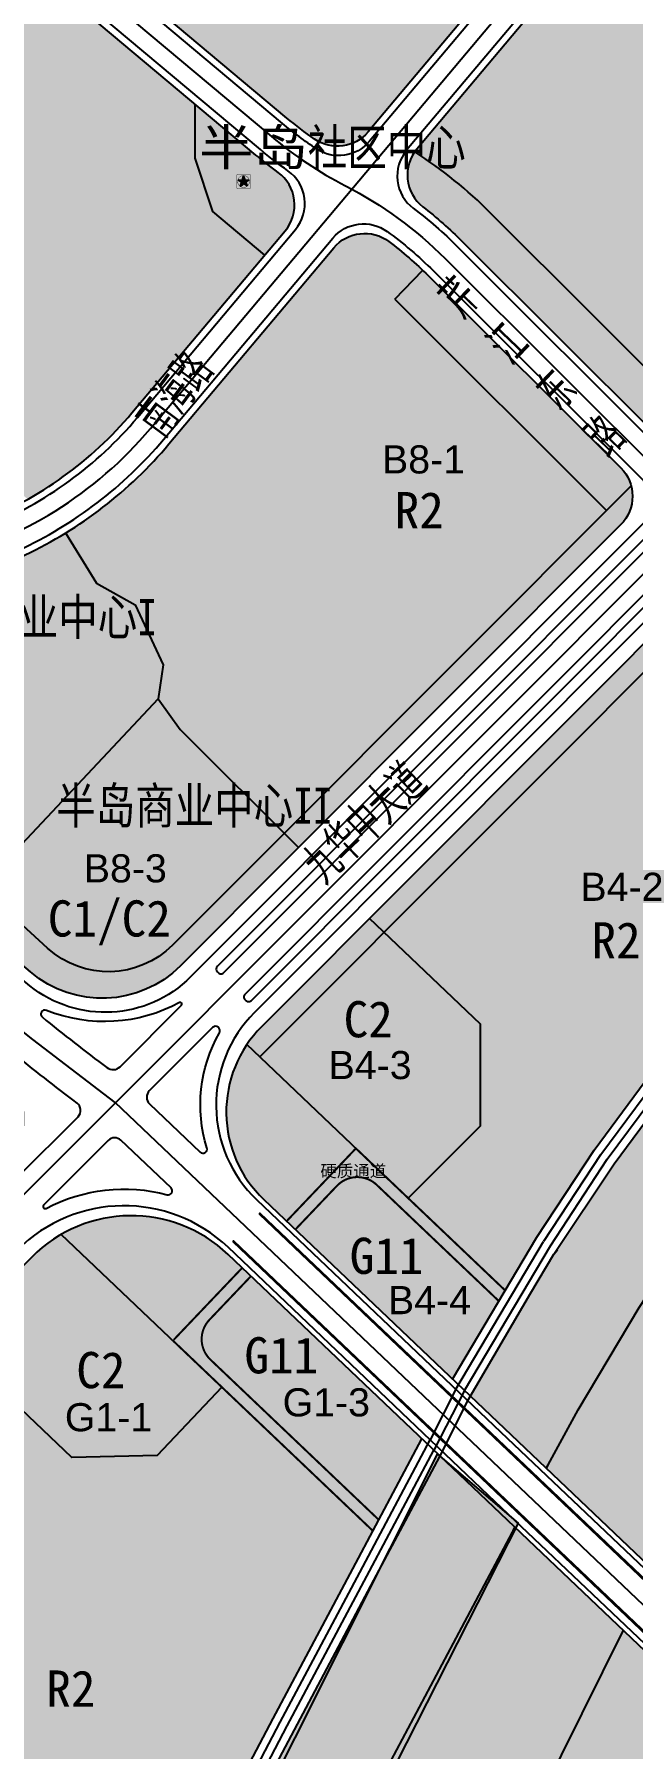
# Model space of a CAD drawing. Extents: x 2442 to 11417, y 1140 to 9206.
# Drawn here: x 8068 to 8365, y 4523 to 5376 of the extents above; entities that cross this region are included whole.
import ezdxf

# ---------------------------------------------------------------- set-up
doc = ezdxf.new("R2010")
doc.units = 0
doc.header["$LTSCALE"] = 1000
doc.header["$MEASUREMENT"] = 0
for name, pattern in [('ACAD_ISO02W100', [15, 12, -3]), ('CENTER', [50.800000000000004, 31.75, -6.35, 6.35, -6.35]), ('CENTER2', [28.575000000000003, 19.05, -3.175, 3.175, -3.175]), ('DASH', [0.35, 0.25, -0.1])]:
    doc.linetypes.add(name, pattern=pattern)
for name, color, linetype in [('0-保留内容', 80, 'Continuous'), ('01-R2-R2二类居住', 2, 'Continuous'), ('02-C2-商业金融业', 10, 'Continuous'), ('02-C62-高校，中专', 30, 'Continuous'), ('08-G11-公园', 3, 'Continuous'), ('08-G12-街头绿地', 80, 'Continuous'), ('11-E1-水域', 130, 'Continuous'), ('14-z地块编号', 217, 'Continuous'), ('a-dlcenter', 1, 'CENTER'), ('road-name', 2, 'Continuous'), ('基层360', 220, 'Continuous'), ('用地名称', 7, 'Continuous'), ('用地性质代码', 7, 'Continuous'), ('用地线', 5, 'Continuous'), ('蓝线', 5, 'Continuous'), ('道路', 7, 'Continuous'), ('道路红线', 12, 'Continuous'), ('道路绿化', 84, 'Continuous')]:
    doc.layers.add(name, color=color, linetype=linetype)
doc.styles.add('HZ', font='', dxfattribs={"width": 0.8})
doc.styles.get("Standard").update_dxf_attribs({"font": 'gbenor.shx', "bigfont": 'gbcbig.shx'})
doc.styles.add('xtx', font='')
doc.styles.get('HZ').set_extended_font_data('SimSun')
doc.styles.get('xtx').set_extended_font_data('SimSun')

# ---------------------------------------------------------------- blocks, each defined once
blk = doc.blocks.new('A$C29EE2744')
at = {"layer": '基层360'}
blk.add_hatch(color=6, dxfattribs=at).paths.add_polyline_path([(0.1244244240289585, -1.012749159396046), (1.582428980508822, -1.940010483995431), (1.006172584609132, -0.3753947184089359), (2.432871077565479, 0.6558664285909597), (0.6247327341763333, 0.6602671978395644), (-0.03829507109988173, 2.460479332446701), (-0.6270691832695126, 0.6633139171969358), (-2.518216268036511, 0.6679167191829745), (-0.9519091588379784, -0.3282228323299226), (-1.579725708340292, -2.244560806699448)])
blk.add_hatch(color=6, dxfattribs=at).paths.add_polyline_path([(0.1244244240289585, -1.012749159396046), (1.582428980508822, -1.940010483995431), (1.006172584609132, -0.3753947184089359), (2.432871077565479, 0.6558664285909597), (0.6247327341763333, 0.6602671978395644), (-0.03829507109988173, 2.460479332446701), (-0.6270691832695126, 0.6633139171969358), (-2.518216268036511, 0.6679167191829745), (-0.9519091588379784, -0.3282228323299226), (-1.579725708340292, -2.244560806699448)])
at = {"layer": '基层360', "color": 6, "const_width": 0.2}
blk.add_lwpolyline([(2.964210948098454, 3.557278931453473), (-3.039993972161782, 3.557278931453473, 0.4142135623731019), (-3.316917049109933, 3.280355854272491), (-3.316917049109933, -3.246373871028775, 0.414213562373095), (-3.039993972161782, -3.523296948209756), (2.964210948098454, -3.523296948209756, 0.414213562373095), (3.241134025046605, -3.246373871028775), (3.241134025046605, 3.280355854272491, 0.414213562373095)], format="xyb", close=True, dxfattribs=at)
blk.add_lwpolyline([(2.500019432983364, -1.488749143354946, 2683.920581125971), (2.497773102025505, -1.492530464813465)], format="xyb", dxfattribs=at)
at = {"layer": '基层360', "color": 6}
blk.add_lwpolyline([(0.624732734059918, 0.6602671978395644), (2.43287107779831, 0.6558664285909597), (1.006172584492716, -0.3753947184089359), (1.582428980508822, -1.940010483995431), (0.1244244240289585, -1.012749159396046), (-1.579725708340292, -2.244560806699448), (-0.9519091588379784, -0.3282228323299226), (-2.518216268036511, 0.6679167191829745), (-0.6270691831530972, 0.6633139171969358), (-0.03829507098346641, 2.460479332446701)], close=True, dxfattribs=at)
blk.add_lwpolyline([(0.624732734059918, 0.6602671978395644), (2.43287107779831, 0.6558664285909597), (1.006172584492716, -0.3753947184089359), (1.582428980508822, -1.940010483995431), (0.1244244240289585, -1.012749159396046), (-1.579725708340292, -2.244560806699448), (-0.9519091588379784, -0.3282228323299226), (-2.518216268036511, 0.6679167191829745), (-0.6270691831530972, 0.6633139171969358), (-0.03829507098346641, 2.460479332446701)], close=True, dxfattribs=at)

msp = doc.modelspace()

# ---------------------------------------------------------------- hatches: boundary and pattern name
at = {"layer": '01-R2-R2二类居住', "linetype": 'Continuous'}
for points in [[(8481.279206328436, 5268.693177081277), (8550.843476074293, 5338.390236943971, 0.08306042927171557), (8547.998938819066, 5342.440663024323), (8460.425499517383, 5431.320331366187, -0.0317159910453263), (8434.928870304473, 5460.710160919658, 0.3253700384128583), (8415.759991579649, 5466.440610869984, 0.1340829448365342), (8334.303852053776, 5410.087014034927), (8257.840500477101, 5319.122136592428, 0.02020544423598139), (8256.851635438628, 5317.844295586135, -0.05239081125889403), (8294.560062182618, 5287.365992399843), (8397.434067430935, 5184.687987545271)], [(7967.45044665461, 5225.194176549542), (7980.274392858343, 5200.392733432543), (7981.533994174316, 5183.606385975241), (8003.157042825361, 5159.476012606213), (8037.620390351827, 5150.859882857186), (8056.934182890675, 5151.48937154734), (8064.312668429691, 5144.941894167737, 0.09029946843884344), (8116.188361816367, 5187.90397603817), (8182.123256946081, 5266.343640674682), (8156.234317601699, 5288.105392316551), (8147.526704184924, 5314.630992134401), (8147.526704184924, 5341.653067316652), (8061.839244439077, 5413.547495117974, 0.2723475840092465), (7953.820247085007, 5431.67785554859), (7947.742715638486, 5429.351992155051), (7951.978014780016, 5418.285063723414), (7920.057247318435, 5397.342240811845), (7897.251390675098, 5378.029451891181), (7858.228151574291, 5362.305299447065), (7852.916086613081, 5345.355890658408), (7864.032308217901, 5317.969644945732), (7924.846524145072, 5269.759413929682)], [(8352.22240591548, 5139.390022215554), (8246.96259891773, 5244.449283277851), (8260.781031234032, 5258.861067948886, 0.02937026509530376), (8243.983673080456, 5273.172569149646, 0.3990450662889465), (8216.61907645211, 5270.082934057888), (8134.560020252336, 5172.461108224446, -0.08048904854051232), (8083.182921447089, 5128.196919318155), (8098.483343930565, 5103.271082138463), (8117.745836327659, 5092.373141753415), (8131.729110566012, 5062.53594763663), (8129.185011132883, 5045.644139379297), (8140.088310584471, 5030.387021959558), (8191.856233667814, 4978.717729558301)], [(8289.534525634286, 4833.230107784143), (8253.611855087816, 4797.238865029039), (8301.798801398585, 4751.381072388456), (8317.556618728562, 4777.879796736755), (8346.065591463728, 4821.204376589875), (8396.85990408453, 4889.816574660123), (8441.481831275385, 4942.827525739128), (8486.01237390929, 4990.274807944719), (8502.12008796462, 5005.712333369311, 0.005548970345143118), (8502.27861569575, 5005.867676987592), (8462.896038404198, 5045.175220740427), (8409.891025918387, 5098.079245583223), (8241.569101348485, 4929.436013987894), (8289.527152552717, 4883.796052630169)], [(8086.232290725997, 4668.230707576849), (8032.175938236132, 4719.674204066531), (7990.649725055933, 4678.081573933267, -0.05438310893699825), (7900.254382730202, 4605.327252065233, 0.05801094437210886), (7901.734071940943, 4603.549924493217), (8016.121418219331, 4494.691579900981), (8105.12628820358, 4409.988829794755, 0.4999592970326489), (8120.904003856126, 4412.641880868922), (8129.466180363042, 4429.210542009347), (8159.834077562334, 4487.975548210049), (8186.347924927215, 4538.47728588409), (8225.958767456545, 4612.950780972029), (8235.98211868135, 4631.795974624547), (8160.937590766055, 4703.213166694697), (8128.64569189519, 4669.281136660918)]]:
    msp.add_hatch(color=256, dxfattribs=at).paths.add_polyline_path(points)
at = {"layer": '01-R2-R2二类居住'}
for points in [[(8177.860016790443, 5316.202480269715), (8147.526704184925, 5341.653067316651), (8147.526704184925, 5314.630992134406), (8156.234317601698, 5288.105392316551), (8182.123256946081, 5266.343640674683), (8192.382375930218, 5278.548435283041, 0.4339835592551433), (8188.887469228266, 5307.554725023741, -0.01653029844301424)], [(8376.227616124583, 5177.596695491526, 0.1316524975874215), (8385.19830261228, 5172.428866071746), (8397.434067430933, 5184.68798754527), (8294.560062182618, 5287.365992399843, 0.05239081125889619), (8256.851635438627, 5317.844295586136, 0.4016405921259854), (8260.867248025641, 5290.46926870157, -0.03079428116796526), (8280.431417959044, 5273.210378234302)], [(8352.222405915481, 5139.390022215553), (8364.458170734133, 5151.649143689076, 0.1316524975874362), (8359.273243056292, 5160.609958492881), (8263.477044890755, 5256.223641235653, 0.005015471082730528), (8260.781031234032, 5258.861067948886), (8246.962598917731, 5244.449283277849)]]:
    msp.add_hatch(color=31, dxfattribs=at).paths.add_polyline_path(points)
at = {"layer": '02-C2-商业金融业'}
for points in [[(8041.082562038921, 4951.938030647664), (8129.185011132881, 5045.644139379295), (8131.729110566012, 5062.535947636631), (8117.745836327659, 5092.373141753418), (8098.483343930567, 5103.271082138463), (8083.182921447089, 5128.196919318155, -0.02709309651699126), (8062.995360985537, 5117.263645668057, -0.05009855092543355), (8023.073430817627, 5103.048603320866, 0.06848726248608017), (7975.443957969109, 5084.095408757911), (7946.900568553443, 5067.923364740475, 0.1009875939763523), (7940.871064066629, 5062.669393668754, 0.0403425686649419)], [(8041.08256203892, 4951.938030647665), (8074.181245453978, 4921.702453490265, 0.4013197609668549), (8136.381731208374, 4923.137332712417), (8186.109346838359, 4972.959872588912), (8191.856233667814, 4978.7177295583), (8140.088310584472, 5030.387021959553), (8129.185011132884, 5045.644139379297)], [(8253.611855087818, 4797.23886502904), (8289.534525634286, 4833.230107784144), (8289.527152552717, 4883.79605263017), (8241.569101348483, 4929.436013987894), (8179.766197263857, 4867.515135329692)], [(8024.929886352413, 4726.57001237535), (8032.17593823613, 4719.674204066531), (8086.232290725993, 4668.230707576849), (8128.645691895193, 4669.281136660919), (8160.937590766053, 4703.213166694695), (8081.018456665395, 4779.269347054562, 0.06654531219113971), (8066.287828433516, 4767.994102357401)]]:
    msp.add_hatch(color=256, dxfattribs=at).paths.add_polyline_path(points)
at = {"layer": '02-C62-高校，中专', "linetype": 'Continuous'}
h = msp.add_hatch(color=256, dxfattribs=at)
edge = h.paths.add_edge_path()
edge.add_line((8145.754931797828, 5522.910164628844), (8210.264741653096, 5508.005660709106))
edge.add_line((8210.264741653096, 5508.005660709106), (8323.33713002183, 5433.882487371335))
edge.add_line((8323.33713002183, 5433.882487371335), (8233.691516908395, 5327.691990579166))
edge.add_arc((8218.373474770779, 5340.623423434326), 20.04655508104391, 235.3781372679995, 319.82907009980624, ccw=False)
edge.add_line((8206.983868272066, 5324.126719690189), (8193.286178026128, 5334.588168984871))
edge.add_line((8193.286178026128, 5334.588168984871), (8106.017777662804, 5407.809054839899))
edge.add_arc((8115.659128435083, 5419.300110286896), 15.00000000000292, 141.8153392628509, 230.0023104724984, ccw=False)
edge.add_arc((7938.992836543337, 5558.246203624081), 209.7598619514711, 321.815339262851, 350.3017374829627)
at = {"layer": '08-G11-公园'}
for points in [[(8487.398656570427, 4901.079216557847), (8530.098911555759, 4946.576327724803), (8576.184825130107, 4990.744759078645), (8638.914535794767, 5043.892599688035), (8699.109006543678, 5088.430199252931), (8815.58754188022, 5199.389315781038), (8852.766654072417, 5240.42233221674, -0.02092891548248377), (8808.27881537667, 5265.788755183263), (8779.76933770765, 5234.324048341448), (8666.871672635894, 5126.776119976341), (8607.850360153554, 5083.106534573742), (8542.69446241981, 5027.903103363527), (8494.546717637362, 4981.758626769062), (8450.01617500344, 4934.311344563444), (8405.394247812614, 4881.300393484472), (8354.599935191816, 4812.688195414226), (8326.09096245666, 4769.36361556111), (8314.641776114753, 4750.110388637156), (8284.543907215204, 4698.779028816294), (8322.322477415239, 4662.826515301165), (8338.236198458524, 4691.962756176192), (8368.48477160912, 4742.829483785875), (8395.6084190249, 4784.048809339607), (8444.651668066645, 4850.295696907151)], [(8107.234700791156, 4360.051874937311, -0.1513490439994782), (7965.850451923223, 4234.8806022393), (7852.684569947375, 4183.732415761682, 0.2220978372976876), (7842.760309313448, 4172.167549018635, 0.0677797711835767), (7999.872510664643, 4030.046540188453), (8071.393320179463, 4177.004523476745), (8138.197463124636, 4312.099898855877), (8182.579079832381, 4397.98273104248), (8212.87258552862, 4456.603782029466), (8239.248703322573, 4506.843181968424), (8278.796501841767, 4581.198146182483), (8306.650166944833, 4633.566630637113), (8285.871349945988, 4653.341087293991), (8269.38047243558, 4669.034865365265), (8236.553396477218, 4607.315726765166), (8196.957684510355, 4532.870679087133), (8170.47689224253, 4482.431902469461), (8140.126844729071, 4423.701437247693)], [(8168.527865332078, 4173.872397705731), (8127.479980468757, 4084.439941406334), (8078.036066037568, 3982.879707895996), (8381.50212524208, 3817.146794430832, 0.07177816890489308), (8645.162176063024, 3718.938822818212), (8703.305102656368, 3706.348498497608), (8737.059570312498, 3763.800048828132), (8762.1201171875, 3825.810058593749), (8793.009765625, 3977.320068359388), (8801.0498046875, 4088.560107421887), (8845.57627072116, 4342.069527782277), (8740.935419763644, 4364.751322020205, -0.13754865139846), (8398.94828626082, 4545.729812976756), (8360.529946310799, 4582.291172471534), (8329.717706703741, 4520.141618003118), (8275.282160436347, 4403.202771224242), (8219.396612630742, 4283.148896506971)]]:
    msp.add_hatch(color=256, dxfattribs=at).paths.add_polyline_path(points)
at = {"layer": '08-G12-街头绿地'}
h = msp.add_hatch(color=256, dxfattribs=at)
h.paths.add_polyline_path([(8210.264741653102, 5508.005660709103), (8145.754931797834, 5522.91016462884, -0.1253924517308516), (8103.876790748726, 5428.583241151238, 0.4052264232188655), (8106.017777662809, 5407.809054839896), (8193.286178026134, 5334.588168984867, 0.02293183905540193), (8206.983868272075, 5324.126719690186, 0.387338661817995), (8233.691516908379, 5327.691990579136), (8315.932193617806, 5425.529881848644, -0.01316548534355476), (8323.337130021835, 5433.882487371331)])
h.paths.add_polyline_path([(7729.924785725188, 5548.253012078431, 0.4152484673461211), (7718.438794798384, 5560.786537248382), (7715.438645403538, 5560.912071074662), (7714.812711031549, 5545.95280040211, 0.05038429607198619), (7724.746473157487, 5377.393699060174, 0.338793017601825), (7736.758236873009, 5398.532048559244, -0.04551129167348218)])
h.paths.add_polyline_path([(8143.565803201026, 5299.819674412924), (8290.805803201027, 5299.819674412924), (8290.805803201027, 5334.419674412924), (8143.565803201026, 5334.419674412924)], flags=9)
h.paths.add_polyline_path([(8165.872106307952, 5407.097251248501), (8214.184521041921, 5407.097251248501), (8214.184521041921, 5435.947183035677), (8165.872106307952, 5435.947183035677)], flags=24)
h.paths.add_polyline_path([(8165.292469681174, 5381.771453202004), (8212.692469681175, 5381.771453202004), (8212.692469681175, 5416.371453202004), (8165.292469681174, 5416.371453202004)], flags=24)
h.paths.add_polyline_path([(8142.874056147216, 5430.701617745177), (8233.794056147215, 5430.701617745177), (8233.794056147215, 5465.301617745177), (8142.874056147216, 5465.301617745177)], flags=24)
for points in [[(8359.300212998247, 5132.325700103763, 0.2679491924311087), (8364.458170734133, 5151.649143689076), (8191.856233667814, 4978.7177295583), (8198.934040750582, 4971.653407446509)], [(8409.891025918385, 5098.079245583223), (8462.896038404198, 5045.175220740427), (8502.27861569575, 5005.867676987592, 0.4142135623731518), (8502.26513072477, 5020.009806182151), (8469.960360515988, 5052.253027823194), (8416.95534803007, 5105.1570526661, 0.4142135623799704), (8402.813218835347, 5105.143567694957), (8234.323076163206, 4936.331796888765), (8241.569101348485, 4929.436013987895)], [(8074.18124545397, 4921.702453490271), (8041.082562038921, 4951.938030647665), (8030.807753725065, 4941.009704421137, 0.01241948219695807), (8065.681242129507, 4909.816601533794, 0.3911059068922745), (8140.247304411769, 4912.854644939622), (8193.187153921126, 4965.895550477121), (8198.93404075058, 4971.653407446508), (8191.856233667814, 4978.7177295583), (8186.109346838359, 4972.959872588912), (8136.381731208374, 4923.137332712417, -0.4013197609669185)], [(8180.595805353149, 4882.501966952196, 0.04785045262279058), (8173.312904593639, 4873.656503060515), (8179.766197263856, 4867.515135329691), (8241.569101348483, 4929.436013987893), (8234.323076163204, 4936.331796888763)], [(8173.312904593639, 4873.656503060515, 0.3659773818630287), (8181.699675765606, 4796.65220402917), (8275.587121419823, 4707.302881359949), (8301.798801398585, 4751.381072388457)], [(8235.982118681348, 4631.795974624546), (8260.356394211314, 4677.622757723332), (8164.081639574079, 4769.243996932066, 0.3316792665682776), (8081.018456665395, 4779.269347054562)]]:
    msp.add_hatch(color=256, dxfattribs=at).paths.add_polyline_path(points)
at = {"layer": '11-E1-水域'}
for points in [[(8653.239018662809, 4944.727007288811), (8738.772460937504, 5010.408203125003), (8823.631728128092, 5066.77029136075), (8852.85186123848, 5072.157011985779), (8919.775240940484, 5118.108146207348), (8977.793696103508, 5157.944954097139), (9011.820187459316, 5184.516870426699, -0.06922066802713911), (8852.725678843643, 5240.461326858234), (8815.546566651436, 5199.428310422514), (8699.068031314911, 5088.469193894432), (8638.873560566, 5043.931594329533), (8576.143849901353, 4990.783753720157), (8530.057936326957, 4946.615322366274), (8487.357681341666, 4901.118211199357), (8444.610692837896, 4850.334691548661), (8395.567443796132, 4784.087803981093), (8368.443796380343, 4742.868478427357), (8338.195223229754, 4692.001750817682), (8322.28150218646, 4662.865509942655), (8375.41005619653, 4612.304966068906), (8379.94138856717, 4621.444849815586), (8437.773885091163, 4694.84380086266), (8494.2177734375, 4768.5361328125), (8552.778994813756, 4844.992824431011), (8601.820800781246, 4897.566650390624)], [(8275.282160436347, 4403.202771224242), (8329.717706703765, 4520.14161800313), (8360.529946310806, 4582.291172471527), (8306.654209446975, 4633.562783532469), (8305.732668469718, 4631.841615115833), (8278.796501841767, 4581.198146182483), (8239.24870332269, 4506.843181968743), (8212.872585528772, 4456.60378202967), (8182.579079832381, 4397.98273104248), (8138.197463124691, 4312.099898855918), (8071.393320179303, 4177.004523476715), (7999.872510664643, 4030.046540188453, 0.02503501053526192), (8066.850335236632, 3988.988607717398), (8078.036066037567, 3982.879707895995), (8127.479980468733, 4084.439941406242), (8168.527865331918, 4173.872397705537), (8219.396612630742, 4283.148896506971)]]:
    msp.add_hatch(color=256, dxfattribs=at).paths.add_polyline_path(points)
at = {"layer": '基层360'}
msp.add_hatch(color=3, dxfattribs=at).paths.add_polyline_path([(7961.468262172355, 4058.87364675718), (8268.195255924635, 4669.904248157913), (8308.203124674932, 4635.640853219113), (8000.010096832557, 4029.519717211311)])

# ---------------------------------------------------------------- linework, layer by layer
at = {"layer": '0-保留内容', "color": 84, "linetype": 'ACAD_ISO02W100', "ltscale": 3, "const_width": 1}
for points in [[(8193.09117585883, 4785.811320986462), (8227.5603192631, 4822.031179530852)], [(8227.560319263102, 4822.031179530853), (8301.798801398587, 4751.381072388458)], [(8197.437558884158, 4781.675023777951), (8218.11904492672, 4803.406938904584)], [(8298.653399801136, 4746.091689465038), (8237.911965472345, 4803.897139143816)], [(8136.888517802657, 4726.754085338386), (8171.030924080097, 4762.630611518053)], [(8154.695821062859, 4736.762399182904), (8175.377307105425, 4758.494314309541)], [(8235.982118681348, 4631.795974624547), (8136.561780675826, 4726.410752973661)], [(8238.907031744942, 4637.2951885964), (8155.186021302092, 4716.969478637279)]]:
    msp.add_lwpolyline(points, dxfattribs=at)
for points in [[(8237.911965472345, 4803.897139143817, 0.4142135623731027), (8218.11904492672, 4803.406938904584)], [(8154.695821062859, 4736.762399182904, 0.4142135623730788), (8155.186021302092, 4716.969478637279)]]:
    msp.add_lwpolyline(points, format="xyb", dxfattribs=at)
at = {"layer": 'a-dlcenter', "color": 5, "linetype": 'CENTER2', "flags": 128}
for points in [[(9187.2613529256, 4284.380285260916), (8744.172058941054, 4380.42365745469, -0.1374923759303288), (8409.971430195523, 4557.326268705468), (8107.761632776447, 4844.928049624389), (8066.916448434341, 4876.285102806612, -0.2434994972775193), (7754.695698531591, 5542.319801711998), (7760.476942365107, 5680.486507074251), (7771.761942365107, 5938.138000000003), (7798.216666422302, 6582.036076854334), (7812.831443208008, 6931.185443250371), (7825.282366876455, 7228.623865337679, 0.07056138934513205), (7803.076901042822, 7452.201657299328), (7729.887132158471, 7752.033828823052), (7694.203392843588, 7798.252838069543, 0.01292804160113708), (7628.914862905108, 7878.442774080836), (7520.358, 8004.951)], [(8845.444933393388, 5651.640400201927), (8806.49530085266, 5585.616168107528, -0.03756071365021413), (8789.353256379743, 5560.988447457677), (8662.505842149063, 5405.135407251634, -0.02033206952209101), (8607.40320404547, 5345.237212673085), (8107.904981460522, 4844.78550595648), (7982.52166422381, 4719.201650616767), (7965.874877135902, 4702.811307646408, -0.09562255715035285), (7809.003508075501, 4596.480332384726), (7638.890942362764, 4523.519999998997), (7274.539926004255, 4367.342825299895), (7219.737704539844, 4343.820011839949), (7196.765191293905, 4334.008365603758)]]:
    msp.add_lwpolyline(points, format="xyb", dxfattribs=at)
at = {"layer": 'a-dlcenter', "linetype": 'CENTER2', "flags": 128}
for points in [[(7897.530893030383, 5053.743838892929), (7969.52851129925, 5094.536073999936, -0.06848726248607663), (8020.198163265754, 5114.699046939249, 0.1587734256694416), (8125.374191034348, 5180.182542131309), (8325.118022835792, 5417.808447941786, -0.1582220406234734), (8429.876398021765, 5483.188391916886, 0.1363966696122466), (8513.772024909187, 5530.694052085171), (8527.446645744205, 5544.394776184192)], [(7768.624027765729, 5373.652238011468), (7949.531216885702, 5442.885184398476, -0.2723475840092645), (8069.552325056897, 5422.740339475571), (8185.573097408262, 5325.395324627313, 0.05546311831506005), (8222.39611511385, 5300.885132666779, -0.07714717373854085), (8271.954231424897, 5264.717009734981), (8399.596994332462, 5137.317437823312)], [(7821.692175625201, 4174.114208983432), (7964.356804259123, 4238.595101119149, 0.1511024724421045), (8103.744499740913, 4362.01083896147), (8136.573289940395, 4425.537805501578), (8166.929287349088, 4484.279784382948), (8193.421097982695, 4534.739548019554), (8233.021853470327, 4609.194078167454), (8266.372446360829, 4671.897496151283)]]:
    msp.add_lwpolyline(points, format="xyb", dxfattribs=at)
msp.add_lwpolyline([(8281.530995130892, 4701.646309425178), (8324.339628192944, 4773.6343356527), (8352.626948877009, 4816.622074817919), (8403.141091325195, 4884.855823207776), (8447.463028326065, 4937.510385258196), (8491.700724936256, 4984.645640097661), (8539.51857672536, 5030.47394945358), (8604.286284528036, 5085.348486167667), (8663.49530233304, 5129.156953836236), (8717.31676810747, 5180.428050912819)], dxfattribs=at)
at = {"layer": 'a-dlcenter', "linetype": 'DASH', "ltscale": 50, "flags": 128}
msp.add_lwpolyline([(8281.530995130892, 4701.646309425178), (8266.372446360829, 4671.897496151283)], dxfattribs=at)
msp.add_lwpolyline([(8281.530995130892, 4701.646309425178), (8266.372446360829, 4671.897496151283)], dxfattribs=at)
at = {"layer": '基层360', "color": 3, "flags": 128}
msp.add_lwpolyline([(7961.468262172355, 4058.87364675718), (8268.195255924635, 4669.904248157913), (8308.203124674932, 4635.640853219113), (8000.010096832557, 4029.519717211311)], close=True, dxfattribs=at)
at = {"layer": '用地线'}
for p, q in [((8301.798801398585, 4751.381072388456), (8173.312904593639, 4873.656503060515)), ((8235.982118681348, 4631.795974624545), (8081.018456665395, 4779.269347054562))]:
    msp.add_line(p, q, dxfattribs=at)
at = {"layer": '用地线', "flags": 128}
for points in [[(8147.526704184924, 5341.653067316651), (8147.526704184924, 5314.630992134407), (8156.234317601699, 5288.105392316552), (8182.123256946081, 5266.343640674682)], [(8246.96259891773, 5244.44928327785), (8260.781031234032, 5258.861067948886)], [(8246.96259891773, 5244.44928327785), (8352.22240591548, 5139.390022215553)], [(8083.182921447089, 5128.196919318155), (8098.483343930567, 5103.271082138464), (8117.745836327659, 5092.373141753415), (8131.729110566012, 5062.535947636629), (8129.185011132884, 5045.644139379297), (8140.08831058447, 5030.387021959552), (8198.93404075058, 4971.653407446508)], [(8179.766197263857, 4867.515135329692), (8409.891025918387, 5098.079245583223), (8462.896038404198, 5045.175220740427)], [(8129.185011132884, 5045.644139379297), (8030.807753725064, 4941.009704421136)], [(8253.611855087816, 4797.238865029039), (8289.534525634286, 4833.230107784144), (8289.527152552717, 4883.796052630168), (8234.323076163166, 4936.331796888801)], [(8160.937590766053, 4703.213166694695), (8128.645691895193, 4669.281136660919), (8086.232290725995, 4668.230707576849), (8024.929886352411, 4726.57001237535)]]:
    msp.add_lwpolyline(points, dxfattribs=at)
for points in [[(8397.434067430933, 5184.687987545271), (8294.560062182618, 5287.365992399843, 0.05239081125889618), (8256.851635438627, 5317.844295586136)], [(8364.458170734133, 5151.649143689076), (8186.109346838359, 4972.959872588912), (8136.381731208374, 4923.137332712417, -0.4013197609668549), (8074.181245453978, 4921.702453490265), (8041.082562038921, 4951.938030647664)]]:
    msp.add_lwpolyline(points, format="xyb", dxfattribs=at)
at = {"layer": '蓝线', "linetype": 'Continuous', "ltscale": 0.3}
for points in [[(8322.281502180133, 4662.865509931072), (8338.19522322974, 4692.001750817682), (8368.443796380336, 4742.868478427359), (8395.567443796132, 4784.087803981108), (8444.610692837894, 4850.334691548662), (8487.357681341662, 4901.118211199353), (8530.057936326968, 4946.615322366278), (8576.143849901357, 4990.783753720159), (8638.873560566, 5043.931594329532), (8699.068031314906, 5088.469193894428), (8815.546566651428, 5199.428310422508), (8852.725678843644, 5240.461326858237)], [(8322.322477408907, 4662.826515289578), (8323.55663304564, 4665.13155625439)], [(8322.322477408907, 4662.826515289578), (8323.55663304564, 4665.13155625439)], [(8306.656622417348, 4633.578767758413), (8278.796501841767, 4581.198146182483), (8239.248703322573, 4506.843181968477), (8212.872585528763, 4456.603782029594), (8182.579079832381, 4397.98273104248), (8138.197463124658, 4312.099898855879), (8071.393320179339, 4177.004523476621), (7999.872510664643, 4030.046540188453)], [(8306.656622417348, 4633.578767758413), (8278.796501841767, 4581.198146182483), (8239.248703322573, 4506.843181968477), (8212.872585528763, 4456.603782029594), (8182.579079832381, 4397.98273104248), (8138.197463124658, 4312.099898855879), (8071.393320179339, 4177.004523476621), (7999.872510664643, 4030.046540188453)], [(8305.723945903195, 4631.825323918252), (8306.654209446975, 4633.562783532468)], [(8305.723945903195, 4631.825323918252), (8306.654209446975, 4633.562783532468)], [(8360.529946310799, 4582.291172471534), (8329.717706703746, 4520.141618003148), (8275.282160436347, 4403.202771224242), (8219.396612630742, 4283.148896506971), (8168.527865332158, 4173.872397705884), (8127.47998046875, 4084.43994140625), (8078.036066037569, 3982.879707895996)]]:
    msp.add_lwpolyline(points, dxfattribs=at)
at = {"layer": '道路'}
for p, q in [((8397.50486352316, 5110.441809278721), (8177.011976680878, 4889.528027097119)), ((8349.417107988469, 4818.984198743171), (8400.071335522975, 4887.407171973235)), ((8355.978465401768, 4814.401896971235), (8406.352522763635, 4882.446420520883)), ((8321.01896127886, 4775.828039234008), (8349.417107988469, 4818.984198743171)), ((8321.01896127886, 4775.828039234008), (8349.417107988469, 4818.984198743171)), ((8326.049987227878, 4769.402610202599), (8355.978465401768, 4814.401896971235)), ((8326.049987227878, 4769.402610202599), (8355.978465401768, 4814.401896971235)), ((8178.207836294359, 4796.524117263864), (8299.54971642776, 4681.04739164009)), ((8178.207836294359, 4796.524117263864), (8299.54971642776, 4681.04739164009)), ((8293.601191153783, 4649.436019445365), (8163.950179862881, 4772.820247885071)), ((8293.601191153783, 4649.436019445365), (8163.950179862881, 4772.820247885071)), ((8277.248474276423, 4702.270685841137), (8320.94812346075, 4775.757066194724)), ((8277.248474276423, 4702.270685841137), (8320.94812346075, 4775.757066194724)), ((8283.19234798749, 4696.614113906363), (8314.600800886286, 4750.149383278779)), ((8283.19234798749, 4696.614113906363), (8314.600800886286, 4750.149383278779)), ((8229.490310463436, 4611.072429569742), (8264.58313406257, 4677.051466092249)), ((8229.490310463436, 4611.072429569742), (8264.58313406257, 4677.051466092249)), ((8299.54971642776, 4681.04739164009), (8419.279426807696, 4567.104910286103)), ((8299.54971642776, 4681.04739164009), (8419.279426807696, 4567.104910286103)), ((8236.553396477218, 4607.315726765166), (8270.599186212079, 4671.326204520207)), ((8236.553396477218, 4607.315726765166), (8270.599186212079, 4671.326204520207)), ((8400.671268843469, 4547.54125755198), (8293.601191153783, 4649.436019445365)), ((8400.671268843469, 4547.54125755198), (8293.601191153783, 4649.436019445365)), ((8189.884511455019, 4536.608416951981), (8229.490310463436, 4611.072429569742)), ((8189.884511455019, 4536.608416951981), (8229.490310463436, 4611.072429569742)), ((8196.957684510373, 4532.870679087127), (8236.553396477218, 4607.315726765166)), ((8196.957684510373, 4532.870679087127), (8236.553396477218, 4607.315726765166)), ((8163.38168245566, 4486.127666296437), (8189.884511455019, 4536.608416951981)), ((8163.38168245566, 4486.127666296437), (8189.884511455019, 4536.608416951981)), ((8170.476892242516, 4482.43190246946), (8196.957684510373, 4532.870679087127)), ((8170.476892242516, 4482.43190246946), (8196.957684510373, 4532.870679087127))]:
    msp.add_line(p, q, dxfattribs=at)
at = {"layer": '道路', "ltscale": 0.01, "flags": 128}
msp.add_lwpolyline([(8101.630088670239, 5430.579479009985, 0.195048237489367), (8144.594907224799, 5579.328197951784), (8140.516067512433, 5618.379479389778, 0.0113013988863852), (8139.339748396066, 5627.616039249699, -0.4263493280758121), (8152.555800879224, 5644.75942622502, -0.05483333346643008), (8260.034850318109, 5644.59412766361, 0.07168314220475167), (8347.994508152202, 5647.412136863898, -0.3514375396725594), (8364.458312093719, 5638.401628449526, -0.0474361525842025), (8380.954632023555, 5584.945447824774, 0.07075722765231873), (8410.0206556336, 5504.268692988536, -0.4480294784187925), (8402.231555191334, 5483.279514715788, 0.05013004168803276), (8365.110466770604, 5464.273740976885, 0.07474448279644545), (8318.61139380637, 5423.277796959127), (8234.337331609164, 5323.020881962892, -0.3819955642912213), (8207.937607523683, 5319.246269811993, -0.0275892053947522), (8191.036529512558, 5331.90692271394), (8103.780253701857, 5405.117635694512, -0.4049755262296207), (8101.201470965942, 5430.034465926463)], format="xyb", dxfattribs=at)
at = {"layer": '道路', "flags": 128}
for points in [[(8462.206341495796, 5433.074925863725, -0.03224457123531652), (8436.528046585838, 5462.737377576028, 0.3270603347610856), (8413.87547526552, 5469.485986573805, 0.133065382201928), (8331.624651865188, 5412.339098924414), (8252.804059899147, 5318.569922707416, 0.4300027639848317), (8256.083492017517, 5289.723623472464, -0.03477637776006275), (8277.958905219924, 5270.733145755325), (8382.602362238917, 5166.289060372817, 0.414213562373095), (8403.815556030751, 5166.309287829283), (8493.586456422618, 5256.251550450559), (8551.458278263479, 5314.233842882306, 0.4117682314335651), (8551.549099332102, 5342.399548162922), (8462.206340940513, 5433.074926427291)], [(7790.610502935768, 5351.103439260715, 0.09411629215383265), (7902.331048855014, 5082.333777749509, 0.3949707338495659), (7922.258924828282, 5077.523679314558), (7965.338403241507, 5101.931545213081, -0.06848726248613543), (8018.161515416474, 5122.951444502261, 0.0359261741900834), (8044.303540023213, 5131.434574451766, 0.1221504902117545), (8118.867562004961, 5185.651891148687), (8197.489691111641, 5279.184965372953, 0.4388613936443121), (8193.72872544551, 5308.382719947383, -0.02062913702295715), (8180.109665303986, 5318.883726540671), (8064.088892952602, 5416.228741388945, 0.2723475840092502), (7952.569279943554, 5434.946659796477), (7915.930925380941, 5420.925209076468), (7806.273636111046, 5378.959506851485, 0.3685406317287235), (7790.743278007806, 5350.470595132761)]]:
    msp.add_lwpolyline(points, format="xyb", dxfattribs=at)
msp.add_lwpolyline([(8265.949557629869, 5258.700873714633), (8370.593014648879, 5154.256788332108, -0.414213562373107), (8370.613242105344, 5133.043594540271), (8145.362940265489, 4907.363316018346, -0.3831496115454453), (8065.297725422615, 4902.990694424537, -0.06263172404863407), (7930.011773555015, 5042.938302150132, -0.4521848400906033), (7934.618711224791, 5064.987472120234), (7973.718619357066, 5087.140602786835, -0.06848726248608969), (8022.234811115002, 5106.44664937623, 0.04790387042367431), (8059.843899890453, 5119.652879484992, 0.1100326620456763), (8131.880820063758, 5174.713193113949), (8216.056898732035, 5274.853541683045, -0.3934383899520991), (8243.10991729141, 5278.173828272713, -0.03924321773654079)], format="xyb", close=True, dxfattribs=at)
msp.add_lwpolyline([(8314.600800886286, 4750.149383278779), (8326.049987227878, 4769.402610202599), (8327.801970743247, 4771.582578149961)], dxfattribs=at)
msp.add_lwpolyline([(8314.600800886286, 4750.149383278779), (8326.049987227878, 4769.402610202599), (8327.801970743247, 4771.582578149961)], dxfattribs=at)
at = {"layer": '道路', "linetype": 'DASH', "ltscale": 50, "flags": 128}
for points in [[(8277.248474276423, 4702.270685841137), (8264.58313406257, 4677.051466092249)], [(8277.248474276423, 4702.270685841137), (8264.58313406257, 4677.051466092249)], [(8270.599186212079, 4671.326204520207), (8283.19234798749, 4696.614113906363)], [(8270.599186212079, 4671.326204520207), (8283.19234798749, 4696.614113906363)]]:
    msp.add_lwpolyline(points, dxfattribs=at)
at = {"layer": '道路'}
for centre, radius, start, end in [((8223.017722719946, 4843.609933371553), 65.00000000000774, 135.0546333368783, 226.4187226365187), ((8112.246464756472, 4718.490460068484), 75.0000000000001, 46.41872263651865, 135.0457828184182), ((8112.246464756472, 4718.490460068484), 75.0000000000001, 46.41872263651865, 135.0457828184182)]:
    msp.add_arc(centre, radius, start, end, dxfattribs=at)
at = {"layer": '道路红线', "flags": 128}
for points in [[(8103.988155947345, 5428.724885060724, 0.195048237489367), (8147.578675742992, 5579.639847482257), (8143.499836030624, 5618.691128920252, 0.01073526309666923), (8142.376235661045, 5627.594153163241, -0.4256929788876086), (8152.953591233077, 5641.282043682257, -0.05482275948038163), (8259.646817462308, 5641.115704097852, 0.07216607895912422), (8349.194725841324, 5644.070734719665, -0.3526002199991663), (8362.398658769367, 5636.841802146224, -0.04688088256408191), (8378.506736717001, 5584.437699296311, 0.07040634368487028), (8407.610987018556, 5503.477601102536, -0.4482084239058118), (8401.349596832233, 5486.692381857839, 0.1258502056896581), (8315.932193617808, 5425.529881848646), (8233.6915169084, 5327.691990579162, -0.3873386618179442), (8206.983868272106, 5324.126719690164, -0.02293183905545463), (8193.286178026132, 5334.588168984868), (8106.01777766281, 5407.809054839895, -0.4049755262297057), (8103.868792049544, 5428.57308003319)], [(8460.425537400017, 5431.320292918504, -0.03171603504325608), (8434.928870304473, 5460.710160919658, 0.3253700384128583), (8415.759991579649, 5466.440610869984, 0.1340829448365342), (8334.303852053776, 5410.087014034927), (8257.840500477101, 5319.122136592428, 0.4252974641804008), (8260.867248025672, 5290.469268701546, -0.03079428116789969), (8280.431417959044, 5273.210378234302), (8376.22761612458, 5177.59669549153, 0.4142135623731892), (8404.511874513699, 5177.623665433479), (8488.357013411203, 5261.628854969487), (8547.9308230176, 5321.316384063861, 0.4117682314335651), (8547.998938819066, 5342.440663024323), (8460.425536536242, 5431.320293795161)], [(7795.290550080226, 5353.153510018694, 0.09183428360885987), (7902.115059691745, 5091.839734895711, 0.3979800741252482), (7928.798950538903, 5085.251843319465), (7963.6130646294, 5104.976739241969, -0.06848726248606518), (8017.322895713888, 5126.349490557634, 0.03314578845711226), (8041.047792108232, 5133.90287178536, 0.1249699614975841), (8116.188361816367, 5187.903976038172), (8192.382375930218, 5278.548435283041, 0.4339835592551434), (8188.887469228266, 5307.554725023741, -0.01653029844299748), (8177.860016790454, 5316.202480269706), (8061.839244439077, 5413.547495117974, 0.2723475840092512), (7953.820247085006, 5431.677855548589), (7917.181892522402, 5417.656404828584), (7807.749848491867, 5375.776903664246, 0.3679693063320122), (7795.317326171717, 5353.025170570953)], [(8469.960360515988, 5052.253027823194), (8416.95534803007, 5105.1570526661, 0.4142135623799704), (8402.813218835347, 5105.143567694957), (8180.595805353149, 4882.501966952196, 0.4212040368154948), (8181.699675765606, 4796.65220402917), (8421.002399290546, 4568.916364472946, 0.1374904885421742), (8747.566264246025, 4396.057149535519), (9190.874661655134, 4299.966284811367)], [(8275.587121419825, 4707.302881359951), (8317.556618728557, 4777.879796736747), (8346.06559146371, 4821.204376589855), (8396.859904084535, 4889.816574660126), (8441.48183127537, 4942.827525739119), (8486.012373909287, 4990.274807944716), (8502.12008796462, 5005.712333369311, 0.4207295622722019), (8502.26513072477, 5020.009806182151), (8469.960360515988, 5052.253027823194)], [(9183.64700903265, 4268.789820535261), (8740.785723487661, 4364.783769960937, -0.1374941997397615), (8398.948286261317, 4545.729812976284), (8285.871349945988, 4653.341087293991), (8164.081639574079, 4769.243996932066, 0.4072124499294347), (8066.287828433515, 4767.9941023574), (7983.571944271308, 4685.145922393301, -0.04969747997496265), (7903.083238051425, 4619.115958265111)]]:
    msp.add_lwpolyline(points, format="xyb", dxfattribs=at)
msp.add_lwpolyline([(7946.900568553443, 5067.923364740475), (7975.443957969109, 5084.095408757911, -0.06848726248607903), (8023.073430817626, 5103.048603320866, 0.05009855092543457), (8062.995360985537, 5117.263645668057, 0.1078172618975215), (8134.560020252336, 5172.461108224446), (8216.61907645211, 5270.082934057888, -0.3990450662889445), (8243.983673080456, 5273.172569149645, -0.03439080213974165), (8263.477044890755, 5256.223641235653), (8359.273243056292, 5160.609958492881, -0.4142135623731326), (8359.300212998247, 5132.325700103763), (8193.187153921126, 4965.895550477121), (8140.247304411769, 4912.854644939622, -0.3911059068922683), (8065.681242129508, 4909.816601533793, -0.04753850900385751), (7941.156443449892, 5038.010658996268, -0.4620110844395701)], format="xyb", close=True, dxfattribs=at)
msp.add_lwpolyline([(8120.904003856126, 4412.641880868922), (8129.466180363042, 4429.210542009347), (8159.834077562346, 4487.975548210147), (8186.347924927233, 4538.477285884204), (8225.958767456545, 4612.950780972029), (8260.356394211312, 4677.622757723332)], dxfattribs=at)
at = {"layer": '道路绿化', "color": 84, "ltscale": 100, "flags": 128}
for points in [[(8161.863684539245, 4909.463939866646), (8379.716987098438, 5127.73309909484, 0.4142135623730004), (8379.714290104244, 5130.561524933752), (8379.360399750112, 5130.914741039337, 0.414213562374224), (8376.531973911195, 5130.912044045148), (8158.678671351999, 4912.642884816953, 0.4142135623725295), (8158.681368346191, 4909.814458978044), (8159.03525870033, 4909.461242872453, 0.4142135623736596)], [(8172.420361565905, 4895.976180522949), (8172.774251920042, 4895.62296441736, 0.4142135623736596), (8175.602677758957, 4895.625661411553), (8393.572869211377, 5114.011932660306, 0.4153711368563695), (8393.564568905866, 5116.845929084045), (8393.209283133025, 5117.19774710724, 0.413056934623475), (8390.386460605425, 5117.18947952822), (8172.41766457171, 4898.804606361861, 0.4142135623731892)], [(8103.711212995726, 4862.20051234348, 0.3731567003272486), (8110.245161394533, 4862.672062853373), (8140.824750299192, 4893.31002464397, 0.8644795432239789), (8139.877711876293, 4894.578719136786, -0.2223736917893291), (8073.637712943212, 4890.699658685862, 0.8642660904111779), (8071.604348462248, 4887.304112929372, 0.01066489335736508)], [(8153.414847116245, 4822.263029658006, -0.2060830505693096), (8159.667417992133, 4879.488982953312, 0.8737352469557038), (8156.195986915231, 4882.127294208323), (8124.808306734345, 4850.679698589045, 0.421204036822275), (8124.891097015206, 4844.240966369744), (8150.124022437881, 4820.227694097088, 0.7717394443830613)], [(8056.577650550987, 4869.880898920578, 0.8457651203233433), (8053.608262201371, 4867.284357497191, -0.2676818587798259), (8055.258301681982, 4809.757795708027, 0.8645043552919434), (8058.751711257943, 4807.159448683367), (8089.348741038648, 4837.8054153597, 0.4561322145691369), (8088.864677112218, 4844.584508590813, -0.01048078139415961)], [(8073.422056764066, 4792.194813417404, -0.188530854609438), (8133.703516471609, 4798.981645021949, 0.7767177796506256), (8135.597551879435, 4802.362924076593), (8110.686798369151, 4826.069596867767, 0.4072124499294505), (8104.400053367258, 4825.989246502253), (8072.248353039877, 4793.786122738852, 0.8596139812047079)], [(8073.422056764066, 4792.194813417404, -0.188530854609438), (8133.703516471609, 4798.981645021949, 0.7767177796506256), (8135.597551879435, 4802.362924076593), (8110.686798369151, 4826.069596867767, 0.4072124499294505), (8104.400053367258, 4825.989246502253), (8072.248353039877, 4793.786122738852, 0.8596139812047079)]]:
    msp.add_lwpolyline(points, format="xyb", close=True, dxfattribs=at)
for points in [[(8416.692913160206, 4564.389141120811), (8179.974401436599, 4789.665678770652, 1), (8179.629710002557, 4789.303480185208), (8416.348221726164, 4564.026942535366)], [(8416.692913160206, 4564.389141120811), (8179.974401436599, 4789.665678770652, 1), (8179.629710002557, 4789.303480185208), (8416.348221726164, 4564.026942535366)], [(8403.594638666587, 4550.625594873943), (8166.876126942975, 4775.902132523785, 1), (8166.531435508931, 4775.53993393834), (8403.249947232545, 4550.263396288498)], [(8403.594638666587, 4550.625594873943), (8166.876126942975, 4775.902132523785, 1), (8166.531435508931, 4775.53993393834), (8403.249947232545, 4550.263396288498)]]:
    msp.add_lwpolyline(points, format="xyb", dxfattribs=at)

# ---------------------------------------------------------------- block references
at = {"layer": '基层360'}
msp.add_blockref('A$C29EE2744', (8171.714446392503, 5303.025790120157), dxfattribs=at)

# ---------------------------------------------------------------- texts
at = {"layer": '0-保留内容', "color": 84, "linetype": 'ACAD_ISO02W100', "ltscale": 3, "insert": (8209.885041858073, 4813.754545074314), "char_height": 6, "width": 96.15994058488593, "attachment_point": 1}
msp.add_mtext('{\\fSimSun|b0|i0|c134|p54;硬质通道}', dxfattribs=at)
at = {"layer": '14-z地块编号', "linetype": 'Continuous', "char_height": 14, "width": 55.68540158630408, "attachment_point": 1, "style": 'xtx'}
for s, insert in [('\\pt28;{\\fArial|b0|i0|c0|p32;B8-\\fArial|b0|i0|c238|p32;1}', (8240.55059726363, 5171.799597901167)), ('\\pt28;{\\fArial|b0|i0|c0|p32;B8-\\fArial|b0|i0|c238|p32;3}', (8092.215489276745, 4968.363623392363)), ('\\pt28;{\\fArial|b0|i0|c0|p32;B4-2}', (8339.245008016123, 4959.172288899692)), ('\\pt28;{\\fArial|b0|i0|c0|p32;B4-3}', (8213.971815765819, 4870.498344422322)), ('\\pt28;{\\fArial|b0|i0|c0|p32;B4-4}', (8243.503158020985, 4753.560843009675)), ('\\pt28;{\\fArial|b0|i0|c0|p32;G1-3}', (8191.1002950281, 4702.718006653588)), ('\\pt28;{\\fArial|b0|i0|c0|p32;G1-1}', (8082.777617980169, 4695.302296079051))]:
    msp.add_mtext(s, dxfattribs=dict(at, insert=insert))
at = {"layer": 'road-name', "color": 7, "char_height": 20, "attachment_point": 1}
for s, insert, width, rotation in [('芹\\P江\\P东\\P路', (8267.072507553043, 5247.012965860439), 35.94875458691368, 46.3184996265894), ('南海路', (8116.682922923288, 5185.735266524331), 193.3333333333334, 53.51725812573703), ('\\pt160;九华中大道', (8199.120001657724, 4966.301843634202), 193.3333333333333, 43.70169433464032)]:
    msp.add_mtext(s, dxfattribs=dict(at, insert=insert, width=width, rotation=rotation))
at = {"layer": '用地名称', "char_height": 18, "attachment_point": 1, "style": 'HZ'}
for s, insert, width in [('{\\W1.1;\\C7;半岛}社区中心', (8149.605803201026, 5329.019674412924), 173.737606741401), ('半岛商业中心I', (8000.94046813098, 5095.319996990557, -35.50149917602539), 170.801607605495), ('半岛商业中心II', (8078.512490228965, 5001.553409019724, -35.50149917602539), 170.801607605495)]:
    msp.add_mtext(s, dxfattribs=dict(at, insert=insert, width=width))
at = {"layer": '用地性质代码', "char_height": 18, "width": 193.3333333333334, "attachment_point": 1}
for s, insert in [('{\\fSimSun|b0|i0|c134|p54;R2}', (8246.814087165381, 5148.55339329836)), ('{\\fSimSun|b0|i0|c134|p54;C1/C2}', (8074.306403482958, 4945.432219709885)), ('{\\fSimSun|b0|i0|c134|p54;R2}', (8344.733465294757, 4934.559678392721)), ('{\\fSimSun|b0|i0|c134|p54;C2}', (8221.439374796442, 4895.305198409798)), ('{\\fSimSun|b0|i0|c134|p54;G11}', (8224.446259574412, 4777.598221920864)), ('{\\fSimSun|b0|i0|c134|p54;G11}', (8172.098612111811, 4728.117318623332)), ('{\\fSimSun|b0|i0|c134|p54;C2}', (8088.474052093082, 4720.754085338385)), ('{\\fSimSun|b0|i0|c134|p54;R2}', (8073.538947525943, 4562.327209456671))]:
    msp.add_mtext(s, dxfattribs=dict(at, insert=insert))

doc.saveas('drawing.dxf')
